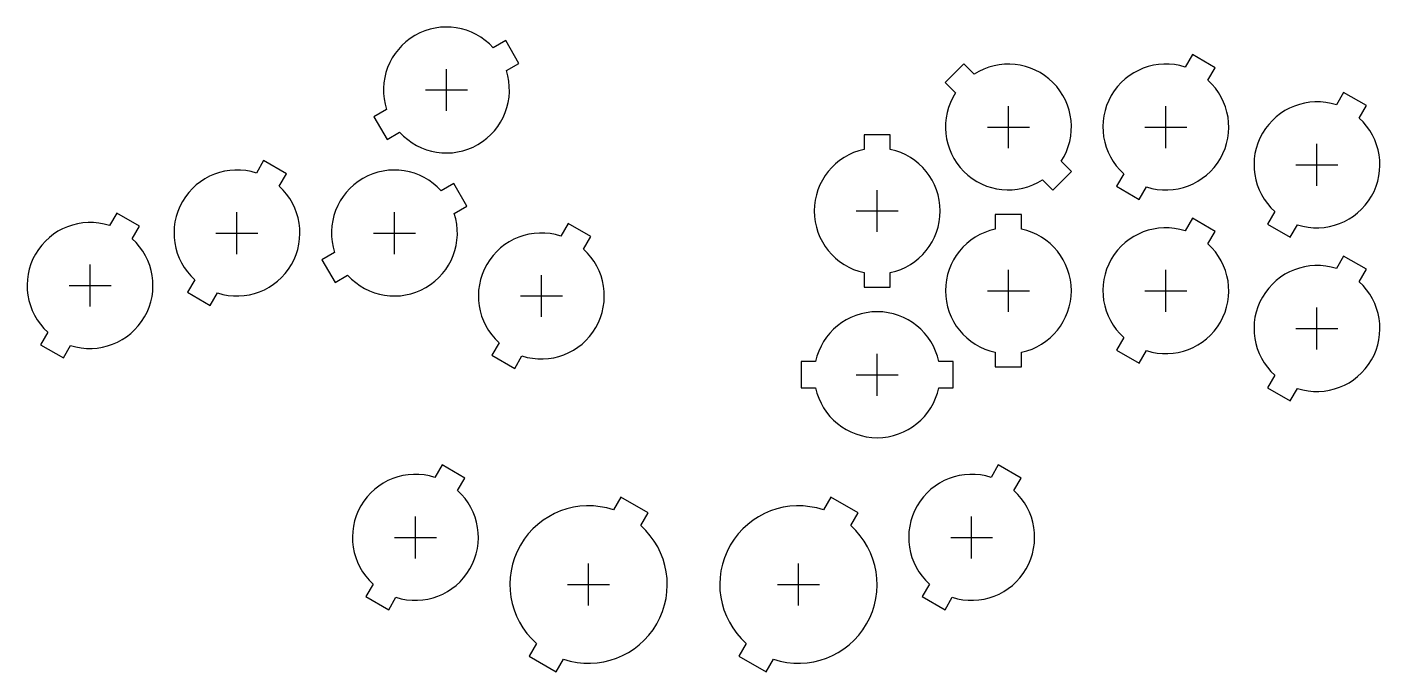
# Model space of a CAD drawing. Header units: millimetres. Extents: x -129 to 129, y -64 to 59.
import ezdxf

# ---------------------------------------------------------------- set-up
doc = ezdxf.new("R2010")
doc.units = ezdxf.units.MM
for name, color, linetype in [('BUTTONS_24', 1, 'Continuous'), ('BUTTONS_30', 5, 'Continuous'), ('REFERENCE', 8, 'Continuous')]:
    doc.layers.add(name, color=color, linetype=linetype)

msp = doc.modelspace()

# ---------------------------------------------------------------- linework, layer by layer
at = {"layer": 'BUTTONS_24'}
for points in [[(-40.07, 55.16, 0.809427), (-60.4, 43.42), (-62.79, 42.04), (-60.29, 37.71), (-57.9, 39.09, 0.809427), (-37.57, 50.83), (-35.17, 52.21), (-37.67, 56.54)], [(48.03, 46.61, 0.809427), (64.63, 30.01), (66.59, 28.05), (70.12, 31.59), (68.17, 33.54, 0.809427), (51.57, 50.14), (49.61, 52.09), (46.08, 48.56)], [(91.8, 51.49, 0.809427), (80.07, 31.16), (78.68, 28.77), (83.02, 26.27), (84.4, 28.66, 0.809427), (96.13, 48.99), (97.52, 51.38), (93.18, 53.88)], [(120.6, 44.29, 0.809427), (108.87, 23.96), (107.48, 21.57), (111.82, 19.07), (113.2, 21.46, 0.809427), (124.93, 41.79), (126.32, 44.18), (121.98, 46.68)], [(30.6, 35.81, 0.809427), (30.6, 12.34), (30.6, 9.57), (35.6, 9.57), (35.6, 12.34, 0.809427), (35.6, 35.81), (35.6, 38.57), (30.6, 38.57)], [(-85.2, 31.29, 0.809427), (-96.93, 10.96), (-98.32, 8.57), (-93.98, 6.07), (-92.6, 8.46, 0.809427), (-80.87, 28.79), (-79.48, 31.18), (-83.82, 33.68)], [(-49.99, 27.91, 0.809427), (-70.31, 16.17), (-72.71, 14.79), (-70.21, 10.46), (-67.81, 11.84, 0.809427), (-47.49, 23.58), (-45.09, 24.96), (-47.59, 29.29)], [(-113.2, 21.29, 0.809427), (-124.93, 0.96), (-126.32, -1.43), (-121.98, -3.93), (-120.6, -1.54, 0.809427), (-108.87, 18.79), (-107.48, 21.18), (-111.82, 23.68)], [(55.6, 20.61, 0.809427), (55.6, -2.86), (55.6, -5.63), (60.6, -5.63), (60.6, -2.86, 0.809427), (60.6, 20.61), (60.6, 23.37), (55.6, 23.37)], [(-27.2, 19.29, 0.809427), (-38.93, -1.04), (-40.32, -3.43), (-35.98, -5.93), (-34.6, -3.54, 0.809427), (-22.87, 16.79), (-21.48, 19.18), (-25.82, 21.68)], [(91.8, 20.29, 0.809427), (80.07, -0.04), (78.68, -2.43), (83.02, -4.93), (84.4, -2.54, 0.809427), (96.13, 17.79), (97.52, 20.18), (93.18, 22.68)], [(120.6, 13.09, 0.809427), (108.87, -7.24), (107.48, -9.63), (111.82, -12.13), (113.2, -9.74, 0.809427), (124.93, 10.59), (126.32, 12.98), (121.98, 15.48)], [(44.84, -4.63, 0.809427), (21.36, -4.63), (18.6, -4.63), (18.6, -9.63), (21.36, -9.63, 0.809427), (44.84, -9.63), (47.6, -9.63), (47.6, -4.63)], [(-51.2, -26.71, 0.809427), (-62.93, -47.04), (-64.32, -49.43), (-59.98, -51.93), (-58.6, -49.54, 0.809427), (-46.87, -29.21), (-45.48, -26.82), (-49.82, -24.32)], [(54.8, -26.71, 0.809427), (43.07, -47.04), (41.68, -49.43), (46.02, -51.93), (47.4, -49.54, 0.809427), (59.13, -29.21), (60.52, -26.82), (56.18, -24.32)]]:
    msp.add_lwpolyline(points, format="xyb", close=True, dxfattribs=at)
at = {"layer": 'BUTTONS_30'}
for points in [[(-17.15, -32.9, 0.816497), (-31.85, -58.35), (-33.25, -60.78), (-28.05, -63.78), (-26.65, -61.35, 0.816497), (-11.95, -35.9), (-10.55, -33.47), (-15.75, -30.47)], [(22.85, -32.9, 0.816497), (8.15, -58.35), (6.75, -60.78), (11.95, -63.78), (13.35, -61.35, 0.816497), (28.05, -35.9), (29.45, -33.47), (24.25, -30.47)]]:
    msp.add_lwpolyline(points, format="xyb", close=True, dxfattribs=at)
at = {"layer": 'REFERENCE'}
for p, q in [((-48.98, 43.13), (-48.98, 51.13)), ((-52.98, 47.13), (-44.98, 47.13)), ((58.1, 36.07), (58.1, 44.07)), ((88.1, 36.07), (88.1, 44.07)), ((54.1, 40.07), (62.1, 40.07)), ((84.1, 40.07), (92.1, 40.07)), ((116.9, 28.87), (116.9, 36.87)), ((112.9, 32.87), (120.9, 32.87)), ((33.1, 20.07), (33.1, 28.07)), ((-88.9, 15.87), (-88.9, 23.87)), ((-58.9, 15.87), (-58.9, 23.87)), ((29.1, 24.07), (37.1, 24.07)), ((-92.9, 19.87), (-84.9, 19.87)), ((-62.9, 19.87), (-54.9, 19.87)), ((-116.9, 5.87), (-116.9, 13.87)), ((-30.9, 3.87), (-30.9, 11.87)), ((58.1, 4.87), (58.1, 12.87)), ((88.1, 4.87), (88.1, 12.87)), ((-120.9, 9.87), (-112.9, 9.87)), ((-34.9, 7.87), (-26.9, 7.87)), ((54.1, 8.87), (62.1, 8.87)), ((84.1, 8.87), (92.1, 8.87)), ((116.9, -2.33), (116.9, 5.67)), ((112.9, 1.67), (120.9, 1.67)), ((33.1, -11.13), (33.1, -3.13)), ((29.1, -7.13), (37.1, -7.13)), ((-54.9, -42.13), (-54.9, -34.13)), ((51.1, -42.13), (51.1, -34.13)), ((-58.9, -38.13), (-50.9, -38.13)), ((47.1, -38.13), (55.1, -38.13)), ((-21.9, -51.13), (-21.9, -43.13)), ((18.1, -51.13), (18.1, -43.13)), ((-25.9, -47.13), (-17.9, -47.13)), ((14.1, -47.13), (22.1, -47.13))]:
    msp.add_line(p, q, dxfattribs=at)

doc.saveas('drawing.dxf')
